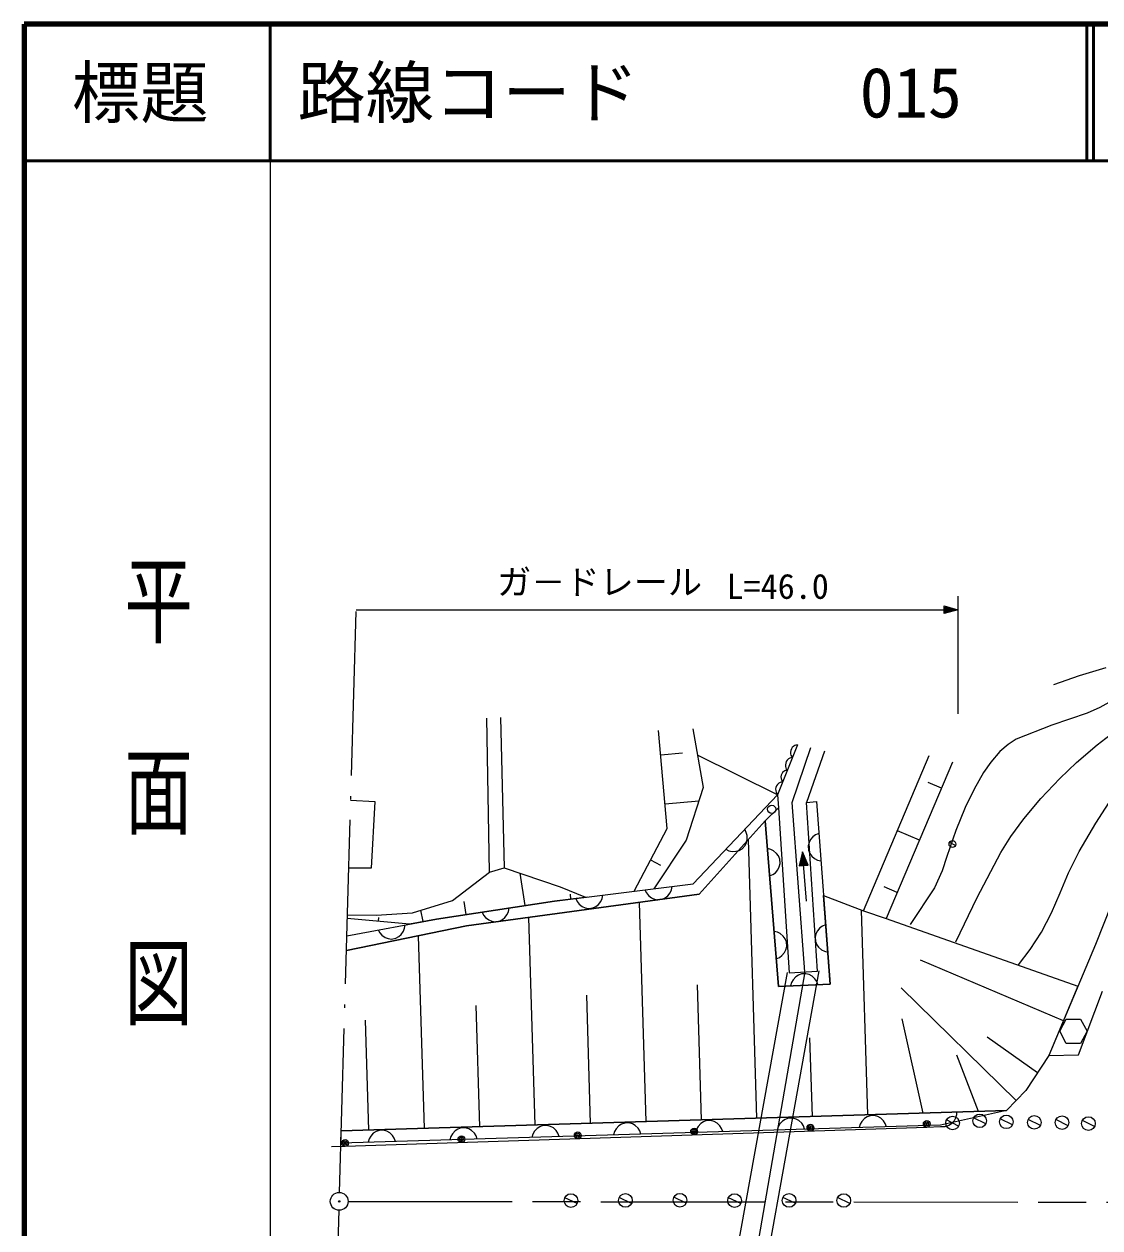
# Model space of a CAD drawing. Units: millimetres, scale not verified. Extents: x 40000 to 680000, y 20000 to 380000.
# Drawn here: x 40000 to 118720, y 291971 to 380000 of the extents above; entities that cross this region are included whole.
import ezdxf
from ezdxf.enums import TextEntityAlignment as Align

# ---------------------------------------------------------------- set-up
doc = ezdxf.new("R2010")
doc.units = ezdxf.units.MM
doc.header["$LTSCALE"] = 1000
doc.linetypes.add('CHAIN', pattern=[18.5, 12, -1.5, 3.5, -1.5])
doc.linetypes.add('LONG_DASHED_DOTTED', pattern=[15.25, 12, -1.5, 0.25, -1.5])
for name, color, linetype, lineweight in [('M-BGD', 7, 'Continuous', 25), ('M-BMK', 2, 'CHAIN', 13), ('M-BMK-LINE', 2, 'LONG_DASHED_DOTTED', 25), ('M-BMK-SRVR', 3, 'Continuous', 25), ('M-OTRS', 6, 'Continuous', 25), ('M-STR-HTXT', 7, 'Continuous', 13), ('M-TTL', 2, 'Continuous', 140), ('M-TTL-BAND', 7, 'Continuous', 25), ('M-TTL-LINE', 7, 'Continuous', 50)]:
    doc.layers.add(name, color=color, linetype=linetype, lineweight=lineweight)
doc.layers.add('M-TTL-TXT', color=7, linetype='Continuous')
doc.styles.add('@ＭＳ ゴシック', font='')
doc.styles.add('ＭＳ ゴシック', font='')
doc.styles.get('@ＭＳ ゴシック').set_extended_font_data('@MS Gothic')
doc.styles.get('ＭＳ ゴシック').set_extended_font_data('MS Gothic')

msp = doc.modelspace()

# ---------------------------------------------------------------- linework, layer by layer
at = {"layer": 'M-BGD'}
for p, q in [((117223, 332377), (119167, 332955)), ((115341, 331711), (117223, 332377)), ((119582, 330503), (118712, 330014)), ((74049, 317996), (73869, 329252)), ((74859, 329298), (75130, 318312)), ((117794, 329617), (115212, 328726)), ((118712, 330014), (117794, 329617)), ((87064, 321180), (86430, 328354)), ((88933, 328475), (89687, 324177)), ((115212, 328726), (112598, 327704)), ((112598, 327704), (112008, 327324)), ((118522, 327300), (119479, 328035)), ((86589, 326561), (88172, 326701)), ((96592, 327295), (95122, 323647)), ((96104, 326887), (96077, 326767)), ((96077, 326767), (96088, 326633)), ((96088, 326633), (96114, 326536)), ((96149, 326998), (96104, 326887)), ((96212, 327102), (96149, 326998)), ((96313, 327191), (96212, 327102)), ((96212, 323083), (97560, 327091)), ((96399, 327243), (96313, 327191)), ((96477, 327277), (96399, 327243)), ((96592, 327295), (96477, 327277)), ((98558, 326841), (97251, 323077)), ((111398, 326799), (110725, 326040)), ((112008, 327324), (111398, 326799)), ((117000, 325998), (118522, 327300)), ((95122, 323647), (89272, 326544)), ((95729, 325956), (95703, 325837)), ((95703, 325837), (95713, 325703)), ((95774, 326068), (95729, 325956)), ((95838, 326172), (95774, 326068)), ((95938, 326261), (95838, 326172)), ((96024, 326313), (95938, 326261)), ((96102, 326346), (96024, 326313)), ((96217, 326364), (96102, 326346)), ((96114, 326536), (96147, 326458)), ((96147, 326458), (96217, 326364)), ((101432, 315155), (106237, 326504)), ((107931, 326030), (103086, 314602)), ((110725, 326040), (110195, 325282)), ((115778, 324825), (117000, 325998)), ((95403, 325066), (95379, 324959)), ((95379, 324959), (95389, 324838)), ((95389, 324838), (95412, 324751)), ((95444, 325167), (95403, 325066)), ((95501, 325261), (95444, 325167)), ((95591, 325341), (95501, 325261)), ((95668, 325387), (95591, 325341)), ((95739, 325417), (95668, 325387)), ((95713, 325703), (95739, 325606)), ((95739, 325606), (95772, 325527)), ((95842, 325434), (95739, 325417)), ((95772, 325527), (95842, 325434)), ((110195, 325282), (109507, 324059)), ((89687, 324177), (88451, 320332)), ((95017, 324188), (94990, 324069)), ((94990, 324069), (95001, 323935)), ((95062, 324300), (95017, 324188)), ((95125, 324404), (95062, 324300)), ((95226, 324493), (95125, 324404)), ((95312, 324545), (95226, 324493)), ((95390, 324578), (95312, 324545)), ((95505, 324596), (95390, 324578)), ((95412, 324751), (95442, 324680)), ((95442, 324680), (95505, 324596)), ((107124, 324125), (106162, 324536)), ((109507, 324059), (108868, 322705)), ((114406, 323365), (115778, 324825)), ((63896, 323239), (65674, 323149)), ((65674, 323149), (65403, 318267)), ((86905, 322973), (89370, 323193)), ((88953, 317137), (95122, 323647)), ((95001, 323935), (95027, 323838)), ((95027, 323838), (95060, 323759)), ((95060, 323759), (95130, 323666)), ((95122, 323647), (95198, 322679)), ((97119, 310695), (96212, 323083)), ((97251, 323077), (97972, 323149)), ((98044, 310744), (97251, 323077)), ((97972, 323149), (98980, 309804)), ((113153, 321873), (114406, 323365)), ((118418, 321574), (119837, 323759)), ((94225, 321738), (95198, 322679)), ((95198, 322679), (94225, 321738)), ((95198, 322679), (95990, 310636)), ((108868, 322705), (108185, 321031)), ((94225, 321738), (89404, 316368)), ((89404, 316368), (94225, 321738)), ((95198, 309623), (94225, 321738)), ((94225, 321738), (95198, 309623)), ((112197, 320585), (113153, 321873)), ((117201, 319505), (118418, 321574)), ((84630, 316597), (87064, 321180)), ((92846, 320895), (92727, 321119)), ((92908, 320669), (92846, 320895)), ((92915, 320385), (92908, 320669)), ((97725, 320580), (97540, 320365)), ((97915, 320715), (97725, 320580)), ((98148, 320813), (97915, 320715)), ((105509, 320316), (103907, 321000)), ((108185, 321031), (107528, 319136)), ((111457, 319430), (112197, 320585)), ((88451, 320332), (86070, 316777)), ((91349, 319665), (91578, 319557)), ((91578, 319557), (91805, 319506)), ((92088, 319513), (92313, 319575)), ((92313, 319575), (92536, 319694)), ((92536, 319694), (92757, 319927)), ((92757, 319927), (92864, 320157)), ((92864, 320157), (92915, 320385)), ((93622, 299989), (93004, 320379)), ((94634, 319649), (94388, 319710)), ((94842, 319545), (94634, 319649)), ((97436, 320155), (97374, 319909)), ((97374, 319909), (97398, 319589)), ((97398, 319589), (97496, 319355)), ((97540, 320365), (97436, 320155)), ((108151, 319930), (107707, 320153)), ((121311, 320078), (118387, 312700)), ((85847, 318888), (86570, 318501)), ((91805, 319506), (92088, 319513)), ((95058, 319361), (94842, 319545)), ((95194, 319171), (95058, 319361)), ((95292, 318937), (95194, 319171)), ((95318, 318617), (95292, 318937)), ((96962, 319478), (96723, 318451)), ((96971, 319358), (96780, 318496)), ((96981, 319238), (96836, 318541)), ((96990, 319117), (96893, 318586)), ((97000, 318997), (96949, 318631)), ((97252, 315866), (96962, 319478)), ((97361, 318503), (96962, 319478)), ((97298, 318538), (96971, 319358)), ((97235, 318573), (96981, 319238)), ((97172, 318609), (96990, 319117)), ((97109, 318644), (97000, 318997)), ((97013, 318837), (97006, 318676)), ((97006, 318676), (97046, 318679)), ((97046, 318679), (97013, 318837)), ((97496, 319355), (97631, 319164)), ((97631, 319164), (97846, 318979)), ((97846, 318979), (98054, 318874)), ((98054, 318874), (98299, 318812)), ((107528, 319136), (107168, 318083)), ((109745, 316134), (111457, 319430)), ((116428, 317943), (117201, 319505)), ((65403, 318267), (63754, 318268)), ((71347, 315916), (74049, 317996)), ((74049, 317996), (75130, 318312)), ((75130, 318312), (79227, 316911)), ((76661, 315543), (76304, 317910)), ((94549, 317709), (94781, 317808)), ((94781, 317808), (94971, 317945)), ((94971, 317945), (95154, 318161)), ((95154, 318161), (95258, 318371)), ((95258, 318371), (95318, 318617)), ((96723, 318451), (97361, 318503)), ((96780, 318496), (97298, 318538)), ((96836, 318541), (97235, 318573)), ((96893, 318586), (97172, 318609)), ((96949, 318631), (97109, 318644)), ((107168, 318083), (106603, 316848)), ((115805, 316464), (116428, 317943)), ((78822, 315871), (88953, 317137)), ((79227, 316911), (81072, 316152)), ((87363, 316695), (87413, 316944)), ((103894, 316506), (102934, 316916)), ((89404, 316368), (72383, 314063)), ((72383, 314063), (89404, 316368)), ((81211, 316169), (78822, 315871)), ((80016, 316020), (79972, 316378)), ((80363, 316064), (80472, 315834)), ((82203, 315848), (82297, 316062)), ((82297, 316062), (82347, 316311)), ((85428, 316696), (85537, 316467)), ((85537, 316467), (85681, 316283)), ((85681, 316283), (85904, 316109)), ((85904, 316109), (86118, 316014)), ((86683, 316004), (86911, 316113)), ((86911, 316113), (87095, 316257)), ((87095, 316257), (87269, 316481)), ((87269, 316481), (87363, 316695)), ((98980, 309804), (98490, 316287)), ((98490, 316287), (101432, 315155)), ((106603, 316848), (104831, 314163)), ((108177, 312882), (109745, 316134)), ((115175, 315013), (115805, 316464)), ((68420, 315012), (71347, 315916)), ((69191, 314376), (69038, 315203)), ((70176, 314560), (78822, 315871)), ((78822, 315871), (70176, 314560)), ((72338, 314888), (72193, 315851)), ((75444, 315115), (75488, 315365)), ((80472, 315834), (80615, 315650)), ((80615, 315650), (80839, 315476)), ((80839, 315476), (81052, 315381)), ((81052, 315381), (81300, 315331)), ((81300, 315331), (81617, 315371)), ((81617, 315371), (81845, 315480)), ((81845, 315480), (82029, 315624)), ((82029, 315624), (82203, 315848)), ((85511, 299742), (85025, 315775)), ((86118, 316014), (86366, 315964)), ((86366, 315964), (86683, 316004)), ((101733, 300237), (101279, 315214)), ((101432, 315155), (103086, 314602)), ((63613, 313338), (70176, 314560)), ((68205, 314193), (63649, 314606)), ((63657, 314877), (65764, 314831)), ((65764, 314831), (68420, 315012)), ((65927, 314400), (65951, 314667)), ((70176, 314560), (68205, 314193)), ((73511, 315066), (73626, 314839)), ((73626, 314839), (73774, 314659)), ((73774, 314659), (74002, 314490)), ((74002, 314490), (74217, 314401)), ((74217, 314401), (74466, 314358)), ((74466, 314358), (74783, 314406)), ((74783, 314406), (75008, 314521)), ((75008, 314521), (75188, 314670)), ((75188, 314670), (75356, 314899)), ((75356, 314899), (75444, 315115)), ((77400, 299494), (76940, 314680)), ((103086, 314602), (117111, 309656)), ((114437, 313586), (115175, 315013)), ((72383, 314063), (63582, 312255)), ((63582, 312255), (72383, 314063)), ((65912, 313766), (66034, 313544)), ((66034, 313544), (66189, 313368)), ((67426, 313272), (67601, 313427)), ((67601, 313427), (67761, 313661)), ((67761, 313661), (67843, 313880)), ((67843, 313880), (67878, 314132)), ((95120, 313592), (94874, 313652)), ((95329, 313488), (95120, 313592)), ((95544, 313304), (95329, 313488)), ((97940, 313483), (97879, 313236)), ((98045, 313692), (97940, 313483)), ((98229, 313907), (98045, 313692)), ((98419, 314043), (98229, 313907)), ((98652, 314141), (98419, 314043)), ((113613, 312325), (114437, 313586)), ((63582, 312255), (63613, 313338)), ((66189, 313368), (66422, 313208)), ((66422, 313208), (66640, 313126)), ((66640, 313126), (66891, 313091)), ((66891, 313091), (67205, 313149)), ((67205, 313149), (67426, 313272)), ((69288, 299246), (68861, 313339)), ((95680, 313113), (95544, 313304)), ((95779, 312880), (95680, 313113)), ((95744, 312313), (95805, 312559)), ((95805, 312559), (95779, 312880)), ((97879, 313236), (97903, 312916)), ((97903, 312916), (98001, 312682)), ((98001, 312682), (98135, 312491)), ((118387, 312700), (114986, 304589)), ((95035, 311651), (95268, 311751)), ((95268, 311751), (95457, 311887)), ((95457, 311887), (95641, 312103)), ((95641, 312103), (95744, 312313)), ((98135, 312491), (98350, 312306)), ((98350, 312306), (98558, 312201)), ((98558, 312201), (98804, 312139)), ((112765, 311205), (113613, 312325)), ((92475, 279019), (98178, 310768)), ((95990, 310636), (98044, 310744)), ((116049, 307122), (105595, 311539)), ((90138, 279019), (95857, 310652)), ((97119, 310695), (91654, 279019)), ((96159, 309910), (96090, 309666)), ((96269, 310116), (96159, 309910)), ((96459, 310326), (96269, 310116)), ((96653, 310456), (96459, 310326)), ((96889, 310548), (96653, 310456)), ((97209, 310563), (96889, 310548)), ((97452, 310494), (97209, 310563)), ((97658, 310384), (97452, 310494)), ((97867, 310193), (97658, 310384)), ((97996, 309998), (97867, 310193)), ((98088, 309761), (97996, 309998)), ((81455, 299618), (81171, 308984)), ((89566, 299866), (89267, 309740)), ((98980, 309804), (95198, 309623)), ((95198, 309623), (98980, 309804)), ((112588, 301282), (104187, 309519)), ((117111, 309656), (114986, 304589)), ((117144, 304625), (118898, 309287)), ((73344, 299370), (73076, 308227)), ((105789, 300361), (104256, 307269)), ((115781, 306350), (116261, 307234)), ((116261, 307234), (117301, 307234)), ((117301, 307234), (117781, 306350)), ((65233, 299122), (64989, 307155)), ((116261, 305467), (115781, 306350)), ((117781, 306350), (117301, 305467)), ((97678, 300113), (97503, 305882)), ((114145, 303303), (110472, 305910)), ((117301, 305467), (116261, 305467)), ((109844, 300485), (108256, 304613)), ((114986, 304589), (113303, 302018)), ((114986, 304589), (117144, 304625)), ((113303, 302018), (111872, 300547)), ((63205, 299060), (111872, 300547)), ((111872, 300547), (63205, 299060)), ((102237, 300186), (101917, 300177)), ((102479, 300113), (102237, 300186)), ((111872, 300547), (107053, 299487)), ((108228, 300239), (108156, 299995)), ((108223, 300399), (108228, 300239)), ((107053, 299487), (63180, 298174)), ((106058, 299324), (63498, 297929)), ((77728, 299373), (77531, 299246)), ((77965, 299460), (77728, 299373)), ((78285, 299470), (77965, 299460)), ((78527, 299397), (78285, 299470)), ((78731, 299282), (78527, 299397)), ((83519, 299426), (83326, 299219)), ((83716, 299552), (83519, 299426)), ((83953, 299639), (83716, 299552)), ((84273, 299649), (83953, 299639)), ((84515, 299576), (84273, 299649)), ((84719, 299461), (84515, 299576)), ((84924, 299267), (84719, 299461)), ((89314, 299398), (89200, 299194)), ((89508, 299605), (89314, 299398)), ((89704, 299731), (89508, 299605)), ((89941, 299818), (89704, 299731)), ((90261, 299828), (89941, 299818)), ((90503, 299755), (90261, 299828)), ((90707, 299641), (90503, 299755)), ((90913, 299446), (90707, 299641)), ((91038, 299249), (90913, 299446)), ((95188, 299373), (95115, 299130)), ((95302, 299577), (95188, 299373)), ((95496, 299784), (95302, 299577)), ((95692, 299910), (95496, 299784)), ((95929, 299998), (95692, 299910)), ((96249, 300007), (95929, 299998)), ((96491, 299934), (96249, 300007)), ((96695, 299820), (96491, 299934)), ((96901, 299625), (96695, 299820)), ((97026, 299428), (96901, 299625)), ((97114, 299190), (97026, 299428)), ((101176, 299552), (101103, 299309)), ((101290, 299756), (101176, 299552)), ((101484, 299963), (101290, 299756)), ((101680, 300089), (101484, 299963)), ((101917, 300177), (101680, 300089)), ((102683, 299999), (102479, 300113)), ((102889, 299804), (102683, 299999)), ((103015, 299607), (102889, 299804)), ((103102, 299369), (103015, 299607)), ((107057, 299357), (106058, 299324)), ((107377, 299367), (107057, 299357)), ((107654, 299457), (107377, 299367)), ((108381, 299421), (107492, 299868)), ((107850, 299584), (107654, 299457)), ((108043, 299791), (107850, 299584)), ((108156, 299995), (108043, 299791)), ((110369, 299578), (109480, 300025)), ((112315, 299504), (111426, 299950)), ((114360, 299464), (113471, 299911)), ((116390, 299446), (115501, 299893)), ((118324, 299378), (117435, 299825)), ((63180, 298174), (63205, 299060)), ((65247, 298477), (65175, 298234)), ((65361, 298681), (65247, 298477)), ((65555, 298888), (65361, 298681)), ((65751, 299014), (65555, 298888)), ((65989, 299102), (65751, 299014)), ((66309, 299111), (65989, 299102)), ((66551, 299038), (66309, 299111)), ((66754, 298924), (66551, 299038)), ((66960, 298729), (66754, 298924)), ((67086, 298532), (66960, 298729)), ((67173, 298294), (67086, 298532)), ((71235, 298656), (71163, 298413)), ((71349, 298861), (71235, 298656)), ((71543, 299067), (71349, 298861)), ((71740, 299194), (71543, 299067)), ((71977, 299281), (71740, 299194)), ((72297, 299291), (71977, 299281)), ((72539, 299217), (72297, 299291)), ((72742, 299103), (72539, 299217)), ((72948, 298908), (72742, 299103)), ((73074, 298711), (72948, 298908)), ((73161, 298473), (73074, 298711)), ((77224, 298835), (77151, 298592)), ((77337, 299040), (77224, 298835)), ((77531, 299246), (77337, 299040)), ((78936, 299088), (78731, 299282)), ((79062, 298890), (78936, 299088)), ((79149, 298652), (79062, 298890)), ((83212, 299015), (83139, 298771)), ((83326, 299219), (83212, 299015)), ((85050, 299070), (84924, 299267)), ((85137, 298831), (85050, 299070)), ((89200, 299194), (89127, 298951)), ((91125, 299010), (91038, 299249)), ((63498, 297929), (62499, 297897)), ((80468, 293760), (79566, 294180)), ((84454, 293768), (83552, 294189)), ((88443, 293788), (87541, 294208)), ((92435, 293761), (91534, 294181)), ((96428, 293772), (95527, 294192)), ((100427, 293765), (99525, 294185))]:
    msp.add_line(p, q, dxfattribs=at)
for centre, radius in [((107929, 320042), 249), ((109924, 299802), 498), ((111871, 299727), 498), ((113916, 299688), 498), ((107937, 299644), 498), ((115946, 299670), 498), ((117880, 299601), 498), ((80017, 293970), 498), ((84003, 293979), 498), ((87992, 293998), 498), ((91984, 293971), 498), ((95978, 293982), 498), ((99976, 293975), 498), ((63058, 293912), 31.2), ((63058, 293912), 25), ((63058, 293912), 18.8), ((63058, 293912), 12.5), ((63058, 293912), 6.3)]:
    msp.add_circle(centre, radius, dxfattribs=at)
for centre, major_axis in [((94707, 322586), (0, 301)), ((97538, 299296), (0, 251)), ((97538, 299296), (0, -151)), ((97538, 299296), (0, 50.2)), ((106049, 299575), (0, 251)), ((106049, 299575), (0, -151)), ((106049, 299575), (0, 50.2)), ((63490, 298180), (0, 251)), ((72002, 298459), (0, 251)), ((72002, 298459), (0, -151)), ((72002, 298459), (0, 50.2)), ((80514, 298738), (0, 251)), ((80514, 298738), (0, -151)), ((80514, 298738), (0, 50.2)), ((89026, 299017), (0, 251)), ((89026, 299017), (0, -151)), ((89026, 299017), (0, 50.2)), ((63490, 298180), (0, -151)), ((63490, 298180), (0, 50.2)), ((63058, 293912), (0, 26.1))]:
    msp.add_ellipse(centre, major_axis=major_axis, ratio=0.996046, dxfattribs=at)
at = {"layer": 'M-BMK'}
msp.add_line((63708, 293911), (163023, 293796), dxfattribs=at)
at = {"layer": 'M-BMK-LINE'}
for p, q in [((63077, 294564), (64309, 337719)), ((63039, 293260), (61741, 248581))]:
    msp.add_line(p, q, dxfattribs=at)
at = {"layer": 'M-BMK-SRVR'}
msp.add_ellipse((63058, 293912), major_axis=(0, 652), ratio=0.996046, dxfattribs=at)
at = {"layer": 'M-OTRS'}
for radius in [49.8, 1.5]:
    msp.add_circle((63058, 293912), radius, dxfattribs=at)
at = {"layer": 'M-STR-HTXT'}
for p, q in [((108331, 338174), (108331, 329563)), ((64294, 337171), (108331, 337171)), ((107331, 336890), (107331, 337452)), ((107331, 337452), (108331, 337171)), ((108331, 337171), (107331, 336890)), ((107371, 336970), (107371, 337371)), ((107371, 337371), (108051, 337171)), ((108051, 337171), (107371, 336970)), ((107411, 337050), (107411, 337291)), ((107411, 337291), (107891, 337171)), ((107891, 337171), (107411, 337050)), ((107451, 337131), (107451, 337211)), ((107451, 337211), (107651, 337171)), ((107651, 337171), (107451, 337131))]:
    msp.add_line(p, q, dxfattribs=at)
at = {"layer": 'M-TTL'}
for p, q in [((40000, 380000), (40000, 20000)), ((680000, 380000), (40000, 380000))]:
    msp.add_line(p, q, dxfattribs=at)
at = {"layer": 'M-TTL-BAND'}
msp.add_line((58000, 370000), (58000, 20000), dxfattribs=at)
at = {"layer": 'M-TTL-LINE'}
for p, q in [((58000, 380000), (58000, 370000)), ((117750, 380000), (117750, 370000)), ((118250, 380000), (118250, 370000)), ((40000, 370000), (680000, 370000))]:
    msp.add_line(p, q, dxfattribs=at)

# ---------------------------------------------------------------- texts
at = {"layer": 'M-STR-HTXT', "style": 'ＭＳ ゴシック'}
for s, p in [('ガ－ドレール', (74610, 337732)), ('L=46.0', (91401, 337420))]:
    msp.add_text(s, height=1833, dxfattribs=at).set_placement(p, align=Align.BOTTOM_LEFT)
at = {"layer": 'M-TTL-BAND', "style": '@ＭＳ ゴシック', "width": 1.4}
msp.add_text('平  面  図', height=3666, rotation=270, dxfattribs=at).set_placement((49777, 306475), align=Align.MIDDLE_RIGHT)
at = {"layer": 'M-TTL-TXT', "style": 'ＭＳ ゴシック'}
msp.add_text('標題', height=3666, dxfattribs=at).set_placement((48500, 375000), align=Align.MIDDLE_CENTER)
for s, p in [('路線コード', (60000, 375000)), ('015', (101142, 375000))]:
    msp.add_text(s, height=3666, dxfattribs=at).set_placement(p, align=Align.MIDDLE_LEFT)

doc.saveas('drawing.dxf')
